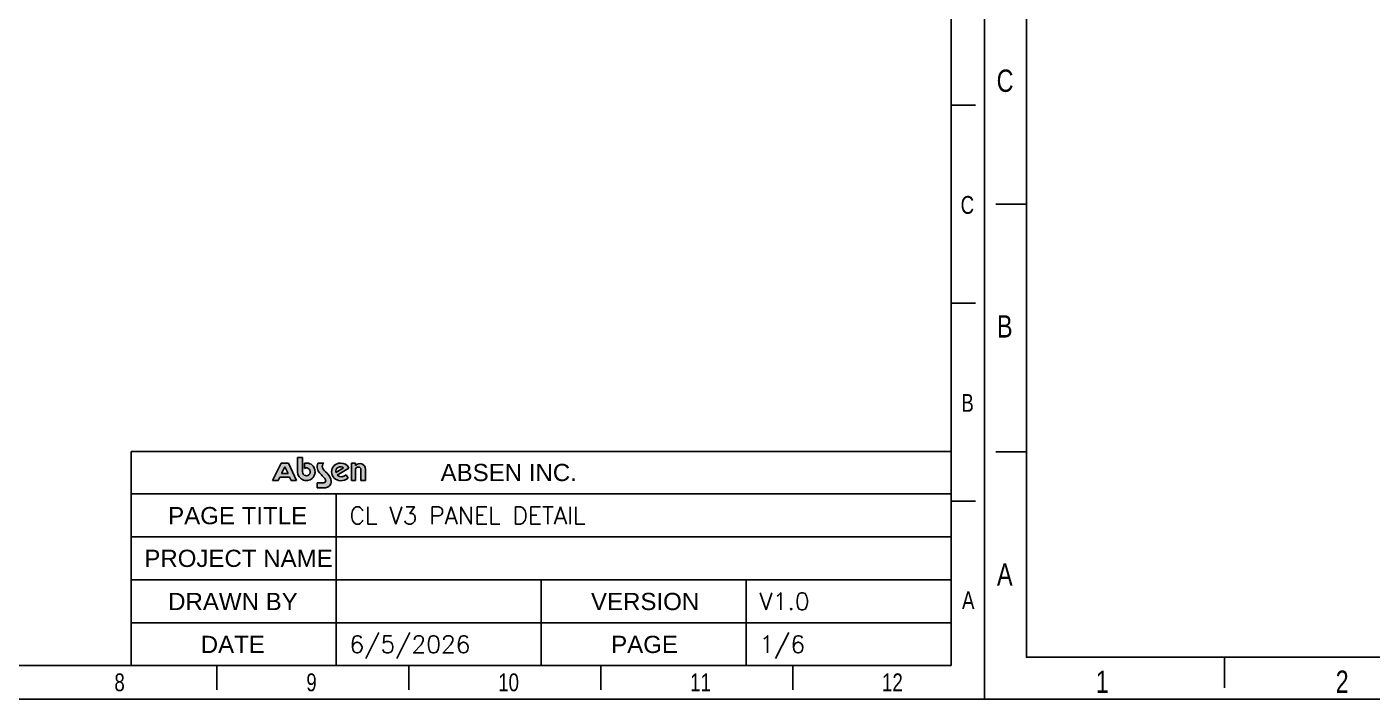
# Model space of a CAD drawing. Header units: millimetres. Extents: x 710 to 26878, y 589 to 5187.
# Drawn here: x 2284 to 3858, y 589 to 1376 of the extents above; entities that cross this region are included whole.
import ezdxf

# ---------------------------------------------------------------- set-up
doc = ezdxf.new("R2010")
doc.units = ezdxf.units.MM
doc.layers.add('DIM', color=4, linetype='Continuous')
doc.layers.add('图框', color=7, linetype='Continuous')
doc.styles.add('CKSTANDARD', font='arial.ttf')
doc.styles.add('Roamns', font='romans.shx')

# ---------------------------------------------------------------- blocks, each defined once
blk = doc.blocks.new('A$C7F980674')
at = {"layer": 'DIM'}
h = blk.add_hatch(color=0, dxfattribs=at)
h.paths.add_polyline_path([(7.072382140899999e-05, 14.43823848652391), (17.54018542246194, 49.09321739150072), (32.43710042510065, 49.09321739150072), (48.55284257268067, 14.43823848652391), (37.85417935127042, 14.43823848652391), (34.52331861507264, 21.47508279329122), (15.18332810379797, 21.47508279329122), (11.78696234113886, 14.43823848652391)])
h.paths.add_polyline_path([(24.94748300875654, 41.70518833840833), (18.4432997739641, 28.22933563047082), (31.32622136492865, 28.22933563047082)], flags=16)
h = blk.add_hatch(color=0, dxfattribs=at)
edge = h.paths.add_edge_path()
edge.add_arc((102.73004367057, 13.90886456904809), 4.008224344635951, 268.9921655110325, 361.5919063077861)
edge.add_arc((99.15354010349256, 13.8520860173212), 7.585044519850372, 1.270112135883178, 51.07851824680055)
edge.add_arc((307.8846824545763, 226.7410586670685), 290.5958996836599, 223.1994758205292, 225.4213170999201, ccw=False)
edge.add_arc((110.0181443910987, 42.41204420301801), 20.20419257147762, 160.1829900287513, 226.2534819823607, ccw=False)
edge.add_line((91.01044081093276, 49.26161368391513), (102.8060160324094, 49.26161368391513))
edge.add_arc((108.2666153697937, 42.83305403733538), 8.434721350051746, 130.3455086857447, 201.7414345435993)
edge.add_arc((128.4138673179259, 54.80693761470138), 31.79540957994945, 208.3500157259416, 232.6470193688833)
edge.add_arc((94.72388420018251, 12.01322233724932), 22.67708241663319, 1.6072526751569853, 50.5832628822302, ccw=False)
edge.add_arc((105.8459691270836, 11.59352122360906), 11.59424323095258, -89.35383752252329, 5.224491977119385, ccw=False)
edge.add_line((105.9767223201925, 1.52956708916e-05), (89.85622180037899, 1.52956708916e-05))
edge.add_line((89.85622180037899, 1.52956708916e-05), (89.85622180037899, 9.9012602990897))
edge.add_line((89.85622180037899, 9.9012602990897), (102.6595425193372, 9.9012602990897))
edge = h.paths.add_edge_path()
edge.add_arc((171.7675726878224, 35.99111448746953), 5.592045124112526, 4.242312034283134, 157.3807249757778)
edge.add_line((166.6056627364887, 38.14184792619381), (166.6056627364887, 14.68336624098083))
edge.add_line((166.6056627364887, 14.68336624098083), (158.2999845909944, 14.68336624098083))
edge.add_line((158.2999845909944, 14.68336624098083), (158.2999845909944, 48.98261023246597))
edge.add_line((158.2999845909944, 48.98261023246597), (166.6056627364887, 48.98261023246597))
edge.add_line((166.6056627364887, 48.98261023246597), (166.6056627364887, 44.54051251930104))
edge.add_arc((175.059291137004, 37.22529775423028), 11.17927547709232, 0.8903209452371925, 139.1292395527885, ccw=False)
edge.add_line((186.2372169588634, 37.39900588159253), (186.2372169588634, 14.59949883442459))
edge.add_line((186.2372169588634, 14.59949883442459), (177.3442962794797, 14.59949883442459))
edge.add_line((177.3442962794797, 14.59949883442459), (177.3442962794797, 36.40478422593151))
edge = h.paths.add_edge_path(flags=16)
edge.add_arc((136.4442843357392, 32.77929143981055), 9.435952450654392, 49.48403791523462, 192.8465811329278)
edge.add_line((127.2445240183151, 30.68129030702039), (142.5744439341942, 39.9527384458579))
edge = h.paths.add_edge_path()
edge.add_arc((138.324037688988, 35.05001054707828), 12.98520101557842, 229.4306864689146, 313.987557062781)
edge.add_line((147.3422875163669, 25.70727992560023), (151.5778032950766, 19.0634939338488))
edge.add_arc((136.8676456241519, 38.39878950785715), 24.29490468469704, 268.4242694583239, 307.2636236800371, ccw=False)
edge.add_arc((136.1995790051587, 31.76485599069565), 17.65178410925637, 90, 269.99999999833244, ccw=False)
edge.add_arc((136.9909520029032, 31.53144809733931), 17.90269153484251, 25.559083157673115, 92.53353593303888, ccw=False)
edge.add_line((153.1417016008636, 39.25541415211593), (129.8788853118894, 25.18619552736891))
at = {"layer": '图框'}
h = blk.add_hatch(color=30, dxfattribs=at)
edge = h.paths.add_edge_path(flags=0)
edge.add_line((64.32187787050498, 49.15013919285958), (64.32187787050498, 38.7695952337333))
edge.add_arc((68.06519958705758, 31.86908890660379), 7.850442347056839, -179.99999999998067, 118.47852907585141, ccw=False)
edge.add_line((60.21475723999902, 31.86908890659288), (60.21475723999902, 60.55619218834499))
edge.add_line((60.21475723999902, 60.55619218834545), (50.38336833377252, 60.55619218834545))
edge.add_line((50.38336833377252, 60.55619218834545), (50.38336833377252, 31.86908890659334))
edge.add_arc((68.06519958705758, 31.86908890660379), 17.6818312532899, 180.0000000000095, 462.2222539588729)
at = {"layer": '图框', "color": 7, "linetype": 'Continuous'}
for p, q in [((7.072382140899999e-05, 14.43823848652391), (17.54018542246194, 49.09321739150072)), ((17.54018542246194, 49.09321739150072), (32.43710042510065, 49.09321739150072)), ((32.43710042510065, 49.09321739150072), (48.55284257268067, 14.43823848652391)), ((91.01044081093276, 49.26161368391513), (102.8060160324094, 49.26161368391513)), ((158.2999845909944, 48.98261023246597), (166.6056627364887, 48.98261023246597)), ((158.2999845909944, 14.68336624098083), (158.2999845909944, 48.98261023246597)), ((166.6056627364887, 48.98261023246597), (166.6056627364887, 44.54051251930104)), ((24.94748300875654, 41.70518833840833), (18.4432997739641, 28.22933563047082)), ((18.4432997739641, 28.22933563047082), (31.32622136492865, 28.22933563047082)), ((31.32622136492865, 28.22933563047082), (24.94748300875654, 41.70518833840833)), ((127.2445240183151, 30.68129030702039), (142.5744439341942, 39.9527384458579)), ((153.1417016008636, 39.25541415211593), (129.8788853118894, 25.18619552736891)), ((147.3422875163669, 25.70727992560023), (151.5778032950766, 19.0634939338488)), ((166.6056627364887, 38.14184792619381), (166.6056627364887, 14.68336624098083)), ((177.3442962794797, 14.59949883442459), (177.3442962794797, 36.40478422593151)), ((186.2372169588634, 37.39900588159253), (186.2372169588634, 14.59949883442459)), ((11.78696234113886, 14.43823848652391), (7.072382140899999e-05, 14.43823848652391)), ((15.18332810379797, 21.47508279329122), (11.78696234113886, 14.43823848652391)), ((34.52331861507264, 21.47508279329122), (15.18332810379797, 21.47508279329122)), ((37.85417935127042, 14.43823848652391), (34.52331861507264, 21.47508279329122)), ((48.55284257268067, 14.43823848652391), (37.85417935127042, 14.43823848652391)), ((89.85622180037899, 9.9012602990897), (102.6595425193372, 9.9012602990897)), ((89.85622180037899, 1.52956708916e-05), (89.85622180037899, 9.9012602990897)), ((105.9767223201925, 1.52956708916e-05), (89.85622180037899, 1.52956708916e-05)), ((166.6056627364887, 14.68336624098083), (158.2999845909944, 14.68336624098083)), ((186.2372169588634, 14.59949883442459), (177.3442962794797, 14.59949883442459))]:
    blk.add_line(p, q, dxfattribs=at)
at = {"layer": '图框', "color": 30}
for p, q in [((60.21475723999902, 60.55619218834545), (50.38336833377252, 60.55619218834545)), ((50.38336833377252, 60.55619218834545), (50.38336833377252, 31.86908890659288)), ((60.21475723999902, 31.86908890659288), (60.21475723999902, 60.55619218834545)), ((64.32187787050498, 49.15013919285047), (64.32187787050498, 38.76959523373262))]:
    blk.add_line(p, q, dxfattribs=at)
at = {"layer": '图框', "color": 30, "linetype": 'Continuous'}
for p, q in [((50.38336833377252, 60.55619218834545), (60.21475723999902, 60.55619218834545)), ((50.38336833377252, 31.86908890659288), (50.38336833377252, 60.55619218834545)), ((60.21475723999902, 60.55619218834545), (60.21475723999902, 31.86908890659288)), ((64.32187787050498, 38.76959523373262), (64.32187787050498, 49.15013919285047))]:
    blk.add_line(p, q, dxfattribs=at)
at = {"layer": '图框', "color": 30}
for radius, end in [(17.68183125329058, 102.2222539587313), (7.850442347058727, 118.4785290759734)]:
    blk.add_arc((68.06519958705758, 31.86908890660379), radius, 180, end, dxfattribs=at)
at = {"layer": '图框', "color": 30, "linetype": 'Continuous'}
for radius, end in [(17.68183125329058, 102.2222539587313), (7.850442347058727, 118.4785290759734)]:
    blk.add_arc((68.06519958705758, 31.86908890660379), radius, 180, end, dxfattribs=at)
at = {"layer": '图框', "color": 7, "linetype": 'Continuous'}
for centre, radius, start, end in [((110.0181443910987, 42.41204420301801), 20.20419257147762, 160.1829900287512, 226.2534819823607), ((108.2666153697937, 42.83305403733538), 8.434721350051746, 130.3455086857447, 201.7414345435993), ((136.1995790051587, 31.76485599069565), 17.65178410925637, 90, 269.9999999983326), ((136.9909520029032, 31.53144809733931), 17.90269153484251, 25.55908315767311, 92.53353593303889), ((175.059291137004, 37.22529775423028), 11.17927547709232, 0.890320945237155, 139.1292395527885), ((307.8846824545763, 226.7410586670685), 290.5958996836599, 223.1994758205292, 225.4213170999201), ((128.4138673179259, 54.80693761470138), 31.79540957994945, 208.3500157259416, 232.6470193688833), ((94.72388420018251, 12.01322233724932), 22.67708241663319, 1.607252675157019, 50.58326288223009), ((136.4442843357392, 32.77929143981055), 9.435952450654392, 49.48403791523462, 192.8465811329278), ((138.324037688988, 35.05001054707828), 12.98520101557842, 229.4306864689146, 313.987557062781), ((171.7675726878224, 35.99111448746953), 5.592045124112526, 4.242312034283134, 157.3807249757777), ((102.73004367057, 13.90886456904809), 4.008224344635951, 268.9921655110325, 1.591906307786035), ((99.15354010349256, 13.8520860173212), 7.585044519850372, 1.270112135883178, 51.07851824680055), ((105.8459691270836, 11.59352122360906), 11.59424323095258, 270.6461624774767, 5.224491977119398), ((136.8676456241519, 38.39878950785715), 24.29490468469704, 268.4242694583239, 307.2636236800372)]:
    blk.add_arc(centre, radius, start, end, dxfattribs=at)
blk = doc.blocks.new('standard template')
for p, q in [((37811.52914023175, 14517.39703184522), (37408.77739021767, 14517.39703184522)), ((456.3043263761064, 11245.03906297615), (53.55257636127499, 11245.03906297615)), ((37811.52914023175, 11245.03906297615), (37408.77739021767, 11245.03906297615)), ((456.300425046742, 10901.22604542631), (456.300425046742, 8211.201242349774)), ((456.3004752233974, 8211.201212888738), (456.3004752233974, 10446.47198841445)), ((456.3043263761064, 6313.421278906272), (456.3043263761064, 10291.40399309728)), ((23856.97153506272, 8795.713564875037), (37408.778564428, 8795.713564875037)), ((23856.97153506272, 8093.130701303396), (37408.778564428, 8093.130701303396)), ((27245.81191601179, 8093.130701303396), (27245.81191601179, 5254.107439613468)), ((456.3043263761064, 7972.681094107501), (53.55257636127499, 7972.681094107501)), ((456.3004250463636, 7944.132492350995), (456.3004250463636, 5254.107689274441)), ((37811.52914023175, 7972.681094107501), (37408.77739021767, 7972.681094107501)), ((23856.97153506272, 7383.374122341703), (37408.778564428, 7383.374122341703)), ((23856.97153506272, 6673.618568779083), (37408.778564428, 6673.618568779083)), ((30632.87504974536, 6673.618568779083), (30632.87504974536, 5254.107522819249)), ((34020.82680708668, 6673.618568779084), (34020.82689442195, 5254.107606046864)), ((23856.97153506272, 5963.863516895812), (37408.778564428, 5963.863516895812)), ((456.3043263761064, 5254.106781508859), (37408.77739021767, 5254.107689274438)), ((3074.190701470609, 5254.106781508859), (3074.190701470609, 4851.355031493431)), ((25275.88092102688, 4851.355031494943), (25275.88092102688, 5254.106781508859)), ((28447.55095239169, 4851.355031494943), (28447.55095239169, 5254.106781508859)), ((31619.22098375725, 4851.355031494943), (31619.22098375725, 5254.106781508859)), ((34790.89101512246, 4851.355031494943), (34790.89101512246, 5254.106781508859))]:
    blk.add_line(p, q)
at = {"color": 7}
for p, q in [((23856.97153506272, 8795.713564875037), (23856.97153506272, 5963.862502516924)), ((28855.9334232351, 8795.71354967167), (31733.56329402495, 8795.71354967167)), ((23856.97036085204, 5963.862847771017), (23856.97036085204, 5254.106781508859))]:
    blk.add_line(p, q, dxfattribs=at)
blk.add_lwpolyline([(37962.56104648763, 4700.323125238685), (-97.47932989458059, 4700.323125238685), (-97.47932989458059, 30879.18687618916), (37962.56104648763, 30879.18687618916)], close=True)
for points in [[(456.3043263761064, 6673.618914033166), (456.3043263761064, 5963.862847771017), (456.3043263761064, 5254.106781508859), (456.3043263761064, 30225.88892618673), (37408.77739021536, 30225.88892618673), (37408.77739021536, 5254.106781508857)], [(456.3043263761064, 9630.712467108502), (456.3043263761064, 8920.956400846337), (456.3043263761064, 8211.200334584175)]]:
    blk.add_lwpolyline(points, dxfattribs=at)
at = {"color": 0, "xscale": 8.255519999999997, "yscale": 8.255519999999997, "zscale": 8.255519999999997}
blk.add_blockref('A$C7F980674', (26192.34157000923, 8194.850301169268), dxfattribs=at)
at = {"style": 'CKSTANDARD', "width": 0.75}
for s, p in [('C', (61.89326292580517, 12731.88426315152)), ('C', (37566.68859191013, 12723.38024393472)), ('B', (66.85692304384429, 9482.531306331097)), ('B', (37578.25507547724, 9450.065394360612)), ('A', (66.85692304384429, 6202.338559598616)), ('A', (37589.82155904549, 6188.317028351992)), ('1', (1372.988189693475, 4782.863188368605)), ('2', (4544.658221059041, 4782.863188368605)), ('8', (23580.77068385195, 4830.398885600231)), ('9', (26752.44071521712, 4830.398885600231)), ('10', (29924.11074658232, 4830.398885600231)), ('11', (33095.7807779475, 4830.398885600231)), ('12', (36267.45080931267, 4830.398885600231))]:
    blk.add_text(s, height=294.7531236609044, dxfattribs=at).set_placement(p)
at = {"char_height": 284.520887302088, "attachment_point": 1, "style": 'Roamns'}
for s, insert, width in [('{\\fArial|b0|i0|c0|p34;ABSEN INC.}', (28971.93233673383, 8589.519935694101), 3912.014128152973), ('{\\fArial|b0|i0|c0|p34;PAGE TITLE}', (24469.27002041139, 7876.177268086687), 3912.014128152973), ('{\\fArial|b0|i0|c0|p34;PROJECT NAME}', (24075.34686825149, 7170.007803169789), 3305.733494093198), ('{\\fArial|b0|i0|c0|p34;DRAWN BY}', (24469.27002041139, 6456.665135562374), 3912.014128152973), ('{\\fArial|b0|i0|c0|p34;VERSION}', (31457.34323196745, 6456.665135562374), 3912.014128152973), ('{\\fArial|b0|i0|c0|p34;DATE}', (25007.6770378442, 5746.910083679103), 3912.014128152973), ('{\\fArial|b0|i0|c0|p34;PAGE}', (31790.67484066828, 5746.909612582457), 3912.014128152973)]:
    blk.add_mtext(s, dxfattribs=dict(at, insert=insert, width=width))
at = {"style": 'Roamns'}
for tag, p in [('PAGE_NAME', (27465.9633492592, 7593.658508723252)), ('PROJECT_NAME', (27465.9633492592, 6883.902955160633)), ('DRAWN_NAME', (27465.9633492592, 6174.147903277361)), ('VERSION', (34240.97828400169, 6174.147903277361)), ('SELECT_DATA', (27465.9633492592, 5464.391825995019)), ('PAGE_NUMBER', (34240.97828400169, 5464.391992428408))]:
    blk.add_attdef(tag, p, '', height=284.520887302088, dxfattribs=at)

msp = doc.modelspace()

# ---------------------------------------------------------------- block references
at = {"lineweight": -3, "transparency": 33554595, "xscale": 0.0885002660397285, "yscale": 0.0885002660397285, "zscale": 0.0885002660397285}
msp.add_blockref('standard template', (3413.419229591174, 173.2812355745316), dxfattribs=at)
at = {"transparency": 33554595}
ref = msp.add_blockref('standard template', (717.0348812312577, 256.4772049857941), dxfattribs=dict(at, xscale=0.07080021283178281, yscale=0.07080021283178281, zscale=0.07080021283178281))
ref.add_attrib('PAGE_NAME', 'CL V3 PANEL DETAIL', (2661.630931988765, 794.109843575279), dxfattribs={"height": 20.14413937607552, "style": 'Roamns'})
ref.add_attrib('SELECT_DATA', '6/5/2026', (2661.630931988765, 643.357309262495), dxfattribs={"height": 20.14413937607552, "style": 'Roamns'})
ref.add_attrib('VERSION', 'V1.0', (3141.303431307035, 693.608190592739), dxfattribs={"height": 20.14413937607552, "style": 'Roamns'})
ref.add_attrib('PAGE_NUMBER', '1/6', (3141.303431307035, 643.3573210460131), dxfattribs={"height": 20.14413937607552, "style": 'Roamns'})

doc.saveas('drawing.dxf')
